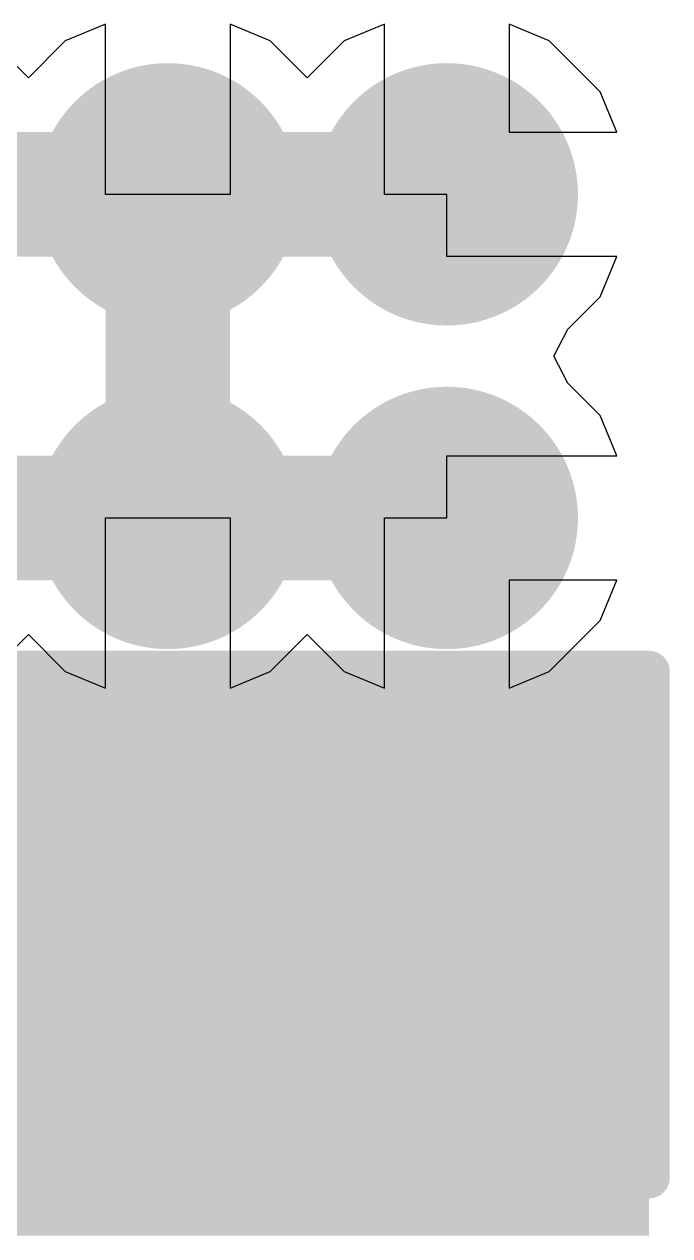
# Model space of a CAD drawing. Header units: inches. Extents: x -18 to 237, y -41 to 211.
# Drawn here: x 29.463 to 31.439, y 76.373 to 80.082 of the extents above; entities that cross this region are included whole.
import ezdxf

# ---------------------------------------------------------------- set-up
doc = ezdxf.new("R2010")
doc.units = ezdxf.units.IN
for name, color, linetype in [('Bottom Layer', 5, 'Continuous'), ('Bottom Solder', 6, 'Continuous'), ('Drill Drawing', 1, 'Continuous'), ('Top Layer', 1, 'Continuous'), ('Top Overlay', 2, 'Continuous'), ('Top Paste', 8, 'Continuous'), ('Top Solder', 216, 'Continuous'), ('Via Holes', 16, 'Continuous')]:
    doc.layers.add(name, color=color, linetype=linetype)

# ---------------------------------------------------------------- blocks, each defined once
blk = doc.blocks.new('C___1210_145')
at = {"layer": 'Top Layer'}
blk.add_hatch(color=1, dxfattribs=at).paths.add_polyline_path([(-2.032, 1.397), (-0.508, 1.397), (-0.508, -1.397), (-2.032, -1.397)])
at = {"layer": 'Top Paste'}
blk.add_hatch(color=8, dxfattribs=at).paths.add_polyline_path([(-2.032, 1.397), (-0.508, 1.397), (-0.508, -1.397), (-2.032, -1.397)])
at = {"layer": 'Top Solder'}
blk.add_hatch(color=216, dxfattribs=at).paths.add_polyline_path([(-2.1336, 1.4986), (-0.4064, 1.4986), (-0.4064, -1.4986), (-2.1336, -1.4986)])
at = {"layer": 'Top Overlay'}
for points in [[(-0.5842, 1.4986, 0.127, 0.127, 0), (-2.1336, 1.4986, 0.127, 0.127, 0)], [(-2.1336, -1.4986, 0.127, 0.127, 0), (-2.1336, 1.4986, 0.127, 0.127, 0)]]:
    blk.add_lwpolyline(points, format="xyseb", dxfattribs=at)
for points in [[(-2.16535, 1.4986, 0.0635, 0.0635, 1), (-2.10185, 1.4986, 0.0635, 0.0635, 1)], [(-2.16535, 1.4986, 0.0635, 0.0635, 1), (-2.10185, 1.4986, 0.0635, 0.0635, 1)], [(-0.61595, 1.4986, 0.0635, 0.0635, 1), (-0.55245, 1.4986, 0.0635, 0.0635, 1)]]:
    blk.add_lwpolyline(points, format="xyseb", close=True, dxfattribs=at)

msp = doc.modelspace()

# ---------------------------------------------------------------- hatches: boundary and pattern name
at = {"layer": 'Bottom Layer'}
h = msp.add_hatch(color=5, dxfattribs=at)
edge = h.paths.add_edge_path()
edge.add_arc((29.9026, 79.5609), 0.3, 0, 360)
h = msp.add_hatch(color=5, dxfattribs=at)
edge = h.paths.add_edge_path()
edge.add_arc((30.7566, 79.5609), 0.3, 0, 360)
h = msp.add_hatch(color=5, dxfattribs=at)
edge = h.paths.add_edge_path()
edge.add_arc((29.9026, 78.5703), 0.3, 0, 360)
h = msp.add_hatch(color=5, dxfattribs=at)
edge = h.paths.add_edge_path()
edge.add_arc((30.7566, 78.5703), 0.3, 0, 360)
at = {"layer": 'Bottom Solder'}
h = msp.add_hatch(color=6, dxfattribs=at)
edge = h.paths.add_edge_path()
edge.add_arc((29.9026, 79.5609), 0.4016, 0, 360)
h = msp.add_hatch(color=6, dxfattribs=at)
edge = h.paths.add_edge_path()
edge.add_arc((30.7566, 79.5609), 0.4016, 0, 360)
h = msp.add_hatch(color=6, dxfattribs=at)
edge = h.paths.add_edge_path()
edge.add_arc((29.9026, 78.5703), 0.4016, 0, 360)
h = msp.add_hatch(color=6, dxfattribs=at)
edge = h.paths.add_edge_path()
edge.add_arc((30.7566, 78.5703), 0.4016, 0, 360)
at = {"layer": 'Top Layer'}
h = msp.add_hatch(color=1, dxfattribs=at)
edge = h.paths.add_edge_path()
edge.add_arc((29.9026, 79.5609), 0.3, 0, 360)
h = msp.add_hatch(color=1, dxfattribs=at)
edge = h.paths.add_edge_path()
edge.add_arc((30.7566, 79.5609), 0.3, 0, 360)
h = msp.add_hatch(color=1, dxfattribs=at)
edge = h.paths.add_edge_path()
edge.add_arc((29.9026, 78.5703), 0.3, 0, 360)
h = msp.add_hatch(color=1, dxfattribs=at)
edge = h.paths.add_edge_path()
edge.add_arc((30.7566, 78.5703), 0.3, 0, 360)
at = {"layer": 'Top Solder'}
h = msp.add_hatch(color=216, dxfattribs=at)
edge = h.paths.add_edge_path()
edge.add_arc((29.9026, 79.5609), 0.4016, 0, 360)
h = msp.add_hatch(color=216, dxfattribs=at)
edge = h.paths.add_edge_path()
edge.add_arc((30.7566, 79.5609), 0.4016, 0, 360)
h = msp.add_hatch(color=216, dxfattribs=at)
edge = h.paths.add_edge_path()
edge.add_arc((29.9026, 78.5703), 0.4016, 0, 360)
h = msp.add_hatch(color=216, dxfattribs=at)
edge = h.paths.add_edge_path()
edge.add_arc((30.7566, 78.5703), 0.4016, 0, 360)
at = {"layer": 'Via Holes'}
h = msp.add_hatch(color=7, dxfattribs=at)
edge = h.paths.add_edge_path()
edge.add_arc((29.9026, 79.5609), 0.15, 0, 360)
h = msp.add_hatch(color=7, dxfattribs=at)
edge = h.paths.add_edge_path()
edge.add_arc((30.7566, 79.5609), 0.15, 0, 360)
h = msp.add_hatch(color=7, dxfattribs=at)
edge = h.paths.add_edge_path()
edge.add_arc((29.9026, 78.5703), 0.15, 0, 360)
h = msp.add_hatch(color=7, dxfattribs=at)
edge = h.paths.add_edge_path()
edge.add_arc((30.7566, 78.5703), 0.15, 0, 360)

# ---------------------------------------------------------------- linework, layer by layer
at = {"layer": 'Bottom Layer'}
for p, q in [((29.7121, 80.0816), (29.5888, 80.0305)), ((29.7121, 79.5609), (29.7121, 80.0816)), ((30.2164, 80.0305), (30.0931, 80.0816)), ((30.0931, 80.0816), (30.0931, 79.5609)), ((30.5661, 80.0816), (30.4428, 80.0305)), ((30.5661, 79.5609), (30.5661, 80.0816)), ((31.0704, 80.0305), (30.9471, 80.0816)), ((30.9471, 80.0816), (30.9471, 79.7514)), ((29.4756, 79.9174), (29.3624, 80.0305)), ((29.5888, 80.0305), (29.4756, 79.9174)), ((30.3296, 79.9174), (30.2164, 80.0305)), ((30.4428, 80.0305), (30.3296, 79.9174)), ((31.2263, 79.8747), (31.0704, 80.0305)), ((31.2773, 79.7514), (31.2263, 79.8747)), ((30.9471, 79.7514), (31.2773, 79.7514)), ((30.0931, 79.5609), (29.7121, 79.5609)), ((30.7566, 79.5609), (30.5661, 79.5609)), ((30.7566, 79.3704), (30.7566, 79.5609)), ((31.2773, 79.3704), (30.7566, 79.3704)), ((31.2263, 79.2471), (31.2773, 79.3704)), ((31.1277, 79.1486), (31.2263, 79.2471)), ((31.084, 79.0656), (31.1277, 79.1486)), ((31.1277, 78.9826), (31.084, 79.0656)), ((31.2263, 78.8841), (31.1277, 78.9826)), ((31.2773, 78.7608), (31.2263, 78.8841)), ((30.7566, 78.5703), (30.7566, 78.7608)), ((30.7566, 78.7608), (31.2773, 78.7608)), ((29.7121, 78.0495), (29.7121, 78.5703)), ((29.7121, 78.5703), (30.0931, 78.5703)), ((30.0931, 78.5703), (30.0931, 78.0495)), ((30.5661, 78.0495), (30.5661, 78.5703)), ((30.5661, 78.5703), (30.7566, 78.5703)), ((31.2773, 78.3798), (30.9471, 78.3798)), ((30.9471, 78.3798), (30.9471, 78.0495)), ((31.2263, 78.2565), (31.2773, 78.3798)), ((31.0704, 78.1006), (31.2263, 78.2565)), ((29.3624, 78.1006), (29.4756, 78.2138)), ((29.4756, 78.2138), (29.5888, 78.1006)), ((30.2164, 78.1006), (30.3296, 78.2138)), ((30.3296, 78.2138), (30.4428, 78.1006)), ((29.5888, 78.1006), (29.7121, 78.0495)), ((30.0931, 78.0495), (30.2164, 78.1006)), ((30.4428, 78.1006), (30.5661, 78.0495)), ((30.9471, 78.0495), (31.0704, 78.1006))]:
    msp.add_line(p, q, dxfattribs=at)
at = {"layer": 'Drill Drawing'}
for points in [[(29.7756, 79.6879, 0.0508, 0.0508, 0), (29.9026, 79.8149, 0.0508, 0.0508, 0)], [(29.9026, 79.8149, 0.0508, 0.0508, 0), (30.0296, 79.6879, 0.0508, 0.0508, 0)], [(30.6296, 79.6879, 0.0508, 0.0508, 0), (30.7566, 79.8149, 0.0508, 0.0508, 0)], [(30.7566, 79.8149, 0.0508, 0.0508, 0), (30.8836, 79.6879, 0.0508, 0.0508, 0)], [(29.8264, 79.6371, 0.0508, 0.0508, 0), (29.9026, 79.7133, 0.0508, 0.0508, 0)], [(29.9026, 79.7133, 0.0508, 0.0508, 0), (29.9788, 79.6371, 0.0508, 0.0508, 0)], [(30.6804, 79.6371, 0.0508, 0.0508, 0), (30.7566, 79.7133, 0.0508, 0.0508, 0)], [(30.7566, 79.7133, 0.0508, 0.0508, 0), (30.8328, 79.6371, 0.0508, 0.0508, 0)], [(29.6486, 79.6879, 0.0508, 0.0508, 0), (29.7756, 79.5609, 0.0508, 0.0508, 0)], [(29.6486, 79.6879, 0.0508, 0.0508, 0), (29.7756, 79.6879, 0.0508, 0.0508, 0)], [(30.0296, 79.6879, 0.0508, 0.0508, 0), (30.1566, 79.6879, 0.0508, 0.0508, 0)], [(30.0296, 79.5609, 0.0508, 0.0508, 0), (30.1566, 79.6879, 0.0508, 0.0508, 0)], [(30.5026, 79.6879, 0.0508, 0.0508, 0), (30.6296, 79.5609, 0.0508, 0.0508, 0)], [(30.5026, 79.6879, 0.0508, 0.0508, 0), (30.6296, 79.6879, 0.0508, 0.0508, 0)], [(30.8836, 79.6879, 0.0508, 0.0508, 0), (31.0106, 79.6879, 0.0508, 0.0508, 0)], [(30.8836, 79.5609, 0.0508, 0.0508, 0), (31.0106, 79.6879, 0.0508, 0.0508, 0)], [(29.7502, 79.6371, 0.0508, 0.0508, 0), (29.8264, 79.5609, 0.0508, 0.0508, 0)], [(29.7502, 79.6371, 0.0508, 0.0508, 0), (29.8264, 79.6371, 0.0508, 0.0508, 0)], [(29.9788, 79.6371, 0.0508, 0.0508, 0), (30.055, 79.6371, 0.0508, 0.0508, 0)], [(29.9788, 79.5609, 0.0508, 0.0508, 0), (30.055, 79.6371, 0.0508, 0.0508, 0)], [(30.6042, 79.6371, 0.0508, 0.0508, 0), (30.6804, 79.5609, 0.0508, 0.0508, 0)], [(30.6042, 79.6371, 0.0508, 0.0508, 0), (30.6804, 79.6371, 0.0508, 0.0508, 0)], [(30.8328, 79.6371, 0.0508, 0.0508, 0), (30.909, 79.6371, 0.0508, 0.0508, 0)], [(30.8328, 79.5609, 0.0508, 0.0508, 0), (30.909, 79.6371, 0.0508, 0.0508, 0)], [(29.6486, 79.4339, 0.0508, 0.0508, 0), (29.7756, 79.5609, 0.0508, 0.0508, 0)], [(29.7502, 79.4847, 0.0508, 0.0508, 0), (29.8264, 79.5609, 0.0508, 0.0508, 0)], [(29.9788, 79.5609, 0.0508, 0.0508, 0), (30.055, 79.4847, 0.0508, 0.0508, 0)], [(30.0296, 79.5609, 0.0508, 0.0508, 0), (30.1566, 79.4339, 0.0508, 0.0508, 0)], [(30.5026, 79.4339, 0.0508, 0.0508, 0), (30.6296, 79.5609, 0.0508, 0.0508, 0)], [(30.6042, 79.4847, 0.0508, 0.0508, 0), (30.6804, 79.5609, 0.0508, 0.0508, 0)], [(30.8328, 79.5609, 0.0508, 0.0508, 0), (30.909, 79.4847, 0.0508, 0.0508, 0)], [(30.8836, 79.5609, 0.0508, 0.0508, 0), (31.0106, 79.4339, 0.0508, 0.0508, 0)], [(29.7502, 79.4847, 0.0508, 0.0508, 0), (29.8264, 79.4847, 0.0508, 0.0508, 0)], [(29.8264, 79.4847, 0.0508, 0.0508, 0), (29.9026, 79.4085, 0.0508, 0.0508, 0)], [(29.9026, 79.4085, 0.0508, 0.0508, 0), (29.9788, 79.4847, 0.0508, 0.0508, 0)], [(29.9788, 79.4847, 0.0508, 0.0508, 0), (30.055, 79.4847, 0.0508, 0.0508, 0)], [(30.6042, 79.4847, 0.0508, 0.0508, 0), (30.6804, 79.4847, 0.0508, 0.0508, 0)], [(30.6804, 79.4847, 0.0508, 0.0508, 0), (30.7566, 79.4085, 0.0508, 0.0508, 0)], [(30.7566, 79.4085, 0.0508, 0.0508, 0), (30.8328, 79.4847, 0.0508, 0.0508, 0)], [(30.8328, 79.4847, 0.0508, 0.0508, 0), (30.909, 79.4847, 0.0508, 0.0508, 0)], [(29.6486, 79.4339, 0.0508, 0.0508, 0), (29.7756, 79.4339, 0.0508, 0.0508, 0)], [(29.7756, 79.4339, 0.0508, 0.0508, 0), (29.9026, 79.3069, 0.0508, 0.0508, 0)], [(29.9026, 79.3069, 0.0508, 0.0508, 0), (30.0296, 79.4339, 0.0508, 0.0508, 0)], [(30.0296, 79.4339, 0.0508, 0.0508, 0), (30.1566, 79.4339, 0.0508, 0.0508, 0)], [(30.5026, 79.4339, 0.0508, 0.0508, 0), (30.6296, 79.4339, 0.0508, 0.0508, 0)], [(30.6296, 79.4339, 0.0508, 0.0508, 0), (30.7566, 79.3069, 0.0508, 0.0508, 0)], [(30.7566, 79.3069, 0.0508, 0.0508, 0), (30.8836, 79.4339, 0.0508, 0.0508, 0)], [(30.8836, 79.4339, 0.0508, 0.0508, 0), (31.0106, 79.4339, 0.0508, 0.0508, 0)], [(29.7756, 78.6973, 0.0508, 0.0508, 0), (29.9026, 78.8243, 0.0508, 0.0508, 0)], [(29.9026, 78.8243, 0.0508, 0.0508, 0), (30.0296, 78.6973, 0.0508, 0.0508, 0)], [(30.6296, 78.6973, 0.0508, 0.0508, 0), (30.7566, 78.8243, 0.0508, 0.0508, 0)], [(30.7566, 78.8243, 0.0508, 0.0508, 0), (30.8836, 78.6973, 0.0508, 0.0508, 0)], [(29.8264, 78.6465, 0.0508, 0.0508, 0), (29.9026, 78.7227, 0.0508, 0.0508, 0)], [(29.9026, 78.7227, 0.0508, 0.0508, 0), (29.9788, 78.6465, 0.0508, 0.0508, 0)], [(30.6804, 78.6465, 0.0508, 0.0508, 0), (30.7566, 78.7227, 0.0508, 0.0508, 0)], [(30.7566, 78.7227, 0.0508, 0.0508, 0), (30.8328, 78.6465, 0.0508, 0.0508, 0)], [(29.6486, 78.6973, 0.0508, 0.0508, 0), (29.7756, 78.5703, 0.0508, 0.0508, 0)], [(29.6486, 78.6973, 0.0508, 0.0508, 0), (29.7756, 78.6973, 0.0508, 0.0508, 0)], [(30.0296, 78.6973, 0.0508, 0.0508, 0), (30.1566, 78.6973, 0.0508, 0.0508, 0)], [(30.0296, 78.5703, 0.0508, 0.0508, 0), (30.1566, 78.6973, 0.0508, 0.0508, 0)], [(30.5026, 78.6973, 0.0508, 0.0508, 0), (30.6296, 78.5703, 0.0508, 0.0508, 0)], [(30.5026, 78.6973, 0.0508, 0.0508, 0), (30.6296, 78.6973, 0.0508, 0.0508, 0)], [(30.8836, 78.6973, 0.0508, 0.0508, 0), (31.0106, 78.6973, 0.0508, 0.0508, 0)], [(30.8836, 78.5703, 0.0508, 0.0508, 0), (31.0106, 78.6973, 0.0508, 0.0508, 0)], [(29.7502, 78.6465, 0.0508, 0.0508, 0), (29.8264, 78.5703, 0.0508, 0.0508, 0)], [(29.7502, 78.6465, 0.0508, 0.0508, 0), (29.8264, 78.6465, 0.0508, 0.0508, 0)], [(29.9788, 78.6465, 0.0508, 0.0508, 0), (30.055, 78.6465, 0.0508, 0.0508, 0)], [(29.9788, 78.5703, 0.0508, 0.0508, 0), (30.055, 78.6465, 0.0508, 0.0508, 0)], [(30.6042, 78.6465, 0.0508, 0.0508, 0), (30.6804, 78.5703, 0.0508, 0.0508, 0)], [(30.6042, 78.6465, 0.0508, 0.0508, 0), (30.6804, 78.6465, 0.0508, 0.0508, 0)], [(30.8328, 78.6465, 0.0508, 0.0508, 0), (30.909, 78.6465, 0.0508, 0.0508, 0)], [(30.8328, 78.5703, 0.0508, 0.0508, 0), (30.909, 78.6465, 0.0508, 0.0508, 0)], [(29.6486, 78.4433, 0.0508, 0.0508, 0), (29.7756, 78.5703, 0.0508, 0.0508, 0)], [(29.7502, 78.4941, 0.0508, 0.0508, 0), (29.8264, 78.5703, 0.0508, 0.0508, 0)], [(29.9788, 78.5703, 0.0508, 0.0508, 0), (30.055, 78.4941, 0.0508, 0.0508, 0)], [(30.0296, 78.5703, 0.0508, 0.0508, 0), (30.1566, 78.4433, 0.0508, 0.0508, 0)], [(30.5026, 78.4433, 0.0508, 0.0508, 0), (30.6296, 78.5703, 0.0508, 0.0508, 0)], [(30.6042, 78.4941, 0.0508, 0.0508, 0), (30.6804, 78.5703, 0.0508, 0.0508, 0)], [(30.8328, 78.5703, 0.0508, 0.0508, 0), (30.909, 78.4941, 0.0508, 0.0508, 0)], [(30.8836, 78.5703, 0.0508, 0.0508, 0), (31.0106, 78.4433, 0.0508, 0.0508, 0)], [(29.7502, 78.4941, 0.0508, 0.0508, 0), (29.8264, 78.4941, 0.0508, 0.0508, 0)], [(29.8264, 78.4941, 0.0508, 0.0508, 0), (29.9026, 78.4179, 0.0508, 0.0508, 0)], [(29.9026, 78.4179, 0.0508, 0.0508, 0), (29.9788, 78.4941, 0.0508, 0.0508, 0)], [(29.9788, 78.4941, 0.0508, 0.0508, 0), (30.055, 78.4941, 0.0508, 0.0508, 0)], [(30.6042, 78.4941, 0.0508, 0.0508, 0), (30.6804, 78.4941, 0.0508, 0.0508, 0)], [(30.6804, 78.4941, 0.0508, 0.0508, 0), (30.7566, 78.4179, 0.0508, 0.0508, 0)], [(30.7566, 78.4179, 0.0508, 0.0508, 0), (30.8328, 78.4941, 0.0508, 0.0508, 0)], [(30.8328, 78.4941, 0.0508, 0.0508, 0), (30.909, 78.4941, 0.0508, 0.0508, 0)], [(29.6486, 78.4433, 0.0508, 0.0508, 0), (29.7756, 78.4433, 0.0508, 0.0508, 0)], [(29.7756, 78.4433, 0.0508, 0.0508, 0), (29.9026, 78.3163, 0.0508, 0.0508, 0)], [(29.9026, 78.3163, 0.0508, 0.0508, 0), (30.0296, 78.4433, 0.0508, 0.0508, 0)], [(30.0296, 78.4433, 0.0508, 0.0508, 0), (30.1566, 78.4433, 0.0508, 0.0508, 0)], [(30.5026, 78.4433, 0.0508, 0.0508, 0), (30.6296, 78.4433, 0.0508, 0.0508, 0)], [(30.6296, 78.4433, 0.0508, 0.0508, 0), (30.7566, 78.3163, 0.0508, 0.0508, 0)], [(30.7566, 78.3163, 0.0508, 0.0508, 0), (30.8836, 78.4433, 0.0508, 0.0508, 0)], [(30.8836, 78.4433, 0.0508, 0.0508, 0), (31.0106, 78.4433, 0.0508, 0.0508, 0)]]:
    msp.add_lwpolyline(points, format="xyseb", dxfattribs=at)
for points in [[(29.8899, 79.8149, 0.0254, 0.0254, 1), (29.9153, 79.8149, 0.0254, 0.0254, 1)], [(29.8899, 79.8149, 0.0254, 0.0254, 1), (29.9153, 79.8149, 0.0254, 0.0254, 1)], [(30.7439, 79.8149, 0.0254, 0.0254, 1), (30.7693, 79.8149, 0.0254, 0.0254, 1)], [(30.7439, 79.8149, 0.0254, 0.0254, 1), (30.7693, 79.8149, 0.0254, 0.0254, 1)], [(29.8899, 79.7133, 0.0254, 0.0254, 1), (29.9153, 79.7133, 0.0254, 0.0254, 1)], [(29.8899, 79.7133, 0.0254, 0.0254, 1), (29.9153, 79.7133, 0.0254, 0.0254, 1)], [(30.7439, 79.7133, 0.0254, 0.0254, 1), (30.7693, 79.7133, 0.0254, 0.0254, 1)], [(30.7439, 79.7133, 0.0254, 0.0254, 1), (30.7693, 79.7133, 0.0254, 0.0254, 1)], [(29.6359, 79.6879, 0.0254, 0.0254, 1), (29.6613, 79.6879, 0.0254, 0.0254, 1)], [(29.6359, 79.6879, 0.0254, 0.0254, 1), (29.6613, 79.6879, 0.0254, 0.0254, 1)], [(29.7629, 79.6879, 0.0254, 0.0254, 1), (29.7883, 79.6879, 0.0254, 0.0254, 1)], [(29.7629, 79.6879, 0.0254, 0.0254, 1), (29.7883, 79.6879, 0.0254, 0.0254, 1)], [(30.0169, 79.6879, 0.0254, 0.0254, 1), (30.0423, 79.6879, 0.0254, 0.0254, 1)], [(30.0169, 79.6879, 0.0254, 0.0254, 1), (30.0423, 79.6879, 0.0254, 0.0254, 1)], [(30.1439, 79.6879, 0.0254, 0.0254, 1), (30.1693, 79.6879, 0.0254, 0.0254, 1)], [(30.1439, 79.6879, 0.0254, 0.0254, 1), (30.1693, 79.6879, 0.0254, 0.0254, 1)], [(30.4899, 79.6879, 0.0254, 0.0254, 1), (30.5153, 79.6879, 0.0254, 0.0254, 1)], [(30.4899, 79.6879, 0.0254, 0.0254, 1), (30.5153, 79.6879, 0.0254, 0.0254, 1)], [(30.6169, 79.6879, 0.0254, 0.0254, 1), (30.6423, 79.6879, 0.0254, 0.0254, 1)], [(30.6169, 79.6879, 0.0254, 0.0254, 1), (30.6423, 79.6879, 0.0254, 0.0254, 1)], [(30.8709, 79.6879, 0.0254, 0.0254, 1), (30.8963, 79.6879, 0.0254, 0.0254, 1)], [(30.8709, 79.6879, 0.0254, 0.0254, 1), (30.8963, 79.6879, 0.0254, 0.0254, 1)], [(30.9979, 79.6879, 0.0254, 0.0254, 1), (31.0233, 79.6879, 0.0254, 0.0254, 1)], [(30.9979, 79.6879, 0.0254, 0.0254, 1), (31.0233, 79.6879, 0.0254, 0.0254, 1)], [(29.7375, 79.6371, 0.0254, 0.0254, 1), (29.7629, 79.6371, 0.0254, 0.0254, 1)], [(29.7375, 79.6371, 0.0254, 0.0254, 1), (29.7629, 79.6371, 0.0254, 0.0254, 1)], [(29.8137, 79.6371, 0.0254, 0.0254, 1), (29.8391, 79.6371, 0.0254, 0.0254, 1)], [(29.8137, 79.6371, 0.0254, 0.0254, 1), (29.8391, 79.6371, 0.0254, 0.0254, 1)], [(29.9661, 79.6371, 0.0254, 0.0254, 1), (29.9915, 79.6371, 0.0254, 0.0254, 1)], [(29.9661, 79.6371, 0.0254, 0.0254, 1), (29.9915, 79.6371, 0.0254, 0.0254, 1)], [(30.0423, 79.6371, 0.0254, 0.0254, 1), (30.0677, 79.6371, 0.0254, 0.0254, 1)], [(30.0423, 79.6371, 0.0254, 0.0254, 1), (30.0677, 79.6371, 0.0254, 0.0254, 1)], [(30.5915, 79.6371, 0.0254, 0.0254, 1), (30.6169, 79.6371, 0.0254, 0.0254, 1)], [(30.5915, 79.6371, 0.0254, 0.0254, 1), (30.6169, 79.6371, 0.0254, 0.0254, 1)], [(30.6677, 79.6371, 0.0254, 0.0254, 1), (30.6931, 79.6371, 0.0254, 0.0254, 1)], [(30.6677, 79.6371, 0.0254, 0.0254, 1), (30.6931, 79.6371, 0.0254, 0.0254, 1)], [(30.8201, 79.6371, 0.0254, 0.0254, 1), (30.8455, 79.6371, 0.0254, 0.0254, 1)], [(30.8201, 79.6371, 0.0254, 0.0254, 1), (30.8455, 79.6371, 0.0254, 0.0254, 1)], [(30.8963, 79.6371, 0.0254, 0.0254, 1), (30.9217, 79.6371, 0.0254, 0.0254, 1)], [(30.8963, 79.6371, 0.0254, 0.0254, 1), (30.9217, 79.6371, 0.0254, 0.0254, 1)], [(29.7629, 79.5609, 0.0254, 0.0254, 1), (29.7883, 79.5609, 0.0254, 0.0254, 1)], [(29.7629, 79.5609, 0.0254, 0.0254, 1), (29.7883, 79.5609, 0.0254, 0.0254, 1)], [(29.8137, 79.5609, 0.0254, 0.0254, 1), (29.8391, 79.5609, 0.0254, 0.0254, 1)], [(29.8137, 79.5609, 0.0254, 0.0254, 1), (29.8391, 79.5609, 0.0254, 0.0254, 1)], [(29.9661, 79.5609, 0.0254, 0.0254, 1), (29.9915, 79.5609, 0.0254, 0.0254, 1)], [(29.9661, 79.5609, 0.0254, 0.0254, 1), (29.9915, 79.5609, 0.0254, 0.0254, 1)], [(30.0169, 79.5609, 0.0254, 0.0254, 1), (30.0423, 79.5609, 0.0254, 0.0254, 1)], [(30.0169, 79.5609, 0.0254, 0.0254, 1), (30.0423, 79.5609, 0.0254, 0.0254, 1)], [(30.6169, 79.5609, 0.0254, 0.0254, 1), (30.6423, 79.5609, 0.0254, 0.0254, 1)], [(30.6169, 79.5609, 0.0254, 0.0254, 1), (30.6423, 79.5609, 0.0254, 0.0254, 1)], [(30.6677, 79.5609, 0.0254, 0.0254, 1), (30.6931, 79.5609, 0.0254, 0.0254, 1)], [(30.6677, 79.5609, 0.0254, 0.0254, 1), (30.6931, 79.5609, 0.0254, 0.0254, 1)], [(30.8201, 79.5609, 0.0254, 0.0254, 1), (30.8455, 79.5609, 0.0254, 0.0254, 1)], [(30.8201, 79.5609, 0.0254, 0.0254, 1), (30.8455, 79.5609, 0.0254, 0.0254, 1)], [(30.8709, 79.5609, 0.0254, 0.0254, 1), (30.8963, 79.5609, 0.0254, 0.0254, 1)], [(30.8709, 79.5609, 0.0254, 0.0254, 1), (30.8963, 79.5609, 0.0254, 0.0254, 1)], [(29.7375, 79.4847, 0.0254, 0.0254, 1), (29.7629, 79.4847, 0.0254, 0.0254, 1)], [(29.7375, 79.4847, 0.0254, 0.0254, 1), (29.7629, 79.4847, 0.0254, 0.0254, 1)], [(29.8137, 79.4847, 0.0254, 0.0254, 1), (29.8391, 79.4847, 0.0254, 0.0254, 1)], [(29.8137, 79.4847, 0.0254, 0.0254, 1), (29.8391, 79.4847, 0.0254, 0.0254, 1)], [(29.9661, 79.4847, 0.0254, 0.0254, 1), (29.9915, 79.4847, 0.0254, 0.0254, 1)], [(29.9661, 79.4847, 0.0254, 0.0254, 1), (29.9915, 79.4847, 0.0254, 0.0254, 1)], [(30.0423, 79.4847, 0.0254, 0.0254, 1), (30.0677, 79.4847, 0.0254, 0.0254, 1)], [(30.0423, 79.4847, 0.0254, 0.0254, 1), (30.0677, 79.4847, 0.0254, 0.0254, 1)], [(30.5915, 79.4847, 0.0254, 0.0254, 1), (30.6169, 79.4847, 0.0254, 0.0254, 1)], [(30.5915, 79.4847, 0.0254, 0.0254, 1), (30.6169, 79.4847, 0.0254, 0.0254, 1)], [(30.6677, 79.4847, 0.0254, 0.0254, 1), (30.6931, 79.4847, 0.0254, 0.0254, 1)], [(30.6677, 79.4847, 0.0254, 0.0254, 1), (30.6931, 79.4847, 0.0254, 0.0254, 1)], [(30.8201, 79.4847, 0.0254, 0.0254, 1), (30.8455, 79.4847, 0.0254, 0.0254, 1)], [(30.8201, 79.4847, 0.0254, 0.0254, 1), (30.8455, 79.4847, 0.0254, 0.0254, 1)], [(30.8963, 79.4847, 0.0254, 0.0254, 1), (30.9217, 79.4847, 0.0254, 0.0254, 1)], [(30.8963, 79.4847, 0.0254, 0.0254, 1), (30.9217, 79.4847, 0.0254, 0.0254, 1)], [(29.6359, 79.4339, 0.0254, 0.0254, 1), (29.6613, 79.4339, 0.0254, 0.0254, 1)], [(29.6359, 79.4339, 0.0254, 0.0254, 1), (29.6613, 79.4339, 0.0254, 0.0254, 1)], [(29.7629, 79.4339, 0.0254, 0.0254, 1), (29.7883, 79.4339, 0.0254, 0.0254, 1)], [(29.7629, 79.4339, 0.0254, 0.0254, 1), (29.7883, 79.4339, 0.0254, 0.0254, 1)], [(30.0169, 79.4339, 0.0254, 0.0254, 1), (30.0423, 79.4339, 0.0254, 0.0254, 1)], [(30.0169, 79.4339, 0.0254, 0.0254, 1), (30.0423, 79.4339, 0.0254, 0.0254, 1)], [(30.1439, 79.4339, 0.0254, 0.0254, 1), (30.1693, 79.4339, 0.0254, 0.0254, 1)], [(30.1439, 79.4339, 0.0254, 0.0254, 1), (30.1693, 79.4339, 0.0254, 0.0254, 1)], [(30.4899, 79.4339, 0.0254, 0.0254, 1), (30.5153, 79.4339, 0.0254, 0.0254, 1)], [(30.4899, 79.4339, 0.0254, 0.0254, 1), (30.5153, 79.4339, 0.0254, 0.0254, 1)], [(30.6169, 79.4339, 0.0254, 0.0254, 1), (30.6423, 79.4339, 0.0254, 0.0254, 1)], [(30.6169, 79.4339, 0.0254, 0.0254, 1), (30.6423, 79.4339, 0.0254, 0.0254, 1)], [(30.8709, 79.4339, 0.0254, 0.0254, 1), (30.8963, 79.4339, 0.0254, 0.0254, 1)], [(30.8709, 79.4339, 0.0254, 0.0254, 1), (30.8963, 79.4339, 0.0254, 0.0254, 1)], [(30.9979, 79.4339, 0.0254, 0.0254, 1), (31.0233, 79.4339, 0.0254, 0.0254, 1)], [(30.9979, 79.4339, 0.0254, 0.0254, 1), (31.0233, 79.4339, 0.0254, 0.0254, 1)], [(29.8899, 79.4085, 0.0254, 0.0254, 1), (29.9153, 79.4085, 0.0254, 0.0254, 1)], [(29.8899, 79.4085, 0.0254, 0.0254, 1), (29.9153, 79.4085, 0.0254, 0.0254, 1)], [(30.7439, 79.4085, 0.0254, 0.0254, 1), (30.7693, 79.4085, 0.0254, 0.0254, 1)], [(30.7439, 79.4085, 0.0254, 0.0254, 1), (30.7693, 79.4085, 0.0254, 0.0254, 1)], [(29.8899, 79.3069, 0.0254, 0.0254, 1), (29.9153, 79.3069, 0.0254, 0.0254, 1)], [(29.8899, 79.3069, 0.0254, 0.0254, 1), (29.9153, 79.3069, 0.0254, 0.0254, 1)], [(30.7439, 79.3069, 0.0254, 0.0254, 1), (30.7693, 79.3069, 0.0254, 0.0254, 1)], [(30.7439, 79.3069, 0.0254, 0.0254, 1), (30.7693, 79.3069, 0.0254, 0.0254, 1)], [(29.8899, 78.8243, 0.0254, 0.0254, 1), (29.9153, 78.8243, 0.0254, 0.0254, 1)], [(29.8899, 78.8243, 0.0254, 0.0254, 1), (29.9153, 78.8243, 0.0254, 0.0254, 1)], [(30.7439, 78.8243, 0.0254, 0.0254, 1), (30.7693, 78.8243, 0.0254, 0.0254, 1)], [(30.7439, 78.8243, 0.0254, 0.0254, 1), (30.7693, 78.8243, 0.0254, 0.0254, 1)], [(29.8899, 78.7227, 0.0254, 0.0254, 1), (29.9153, 78.7227, 0.0254, 0.0254, 1)], [(29.8899, 78.7227, 0.0254, 0.0254, 1), (29.9153, 78.7227, 0.0254, 0.0254, 1)], [(30.7439, 78.7227, 0.0254, 0.0254, 1), (30.7693, 78.7227, 0.0254, 0.0254, 1)], [(30.7439, 78.7227, 0.0254, 0.0254, 1), (30.7693, 78.7227, 0.0254, 0.0254, 1)], [(29.6359, 78.6973, 0.0254, 0.0254, 1), (29.6613, 78.6973, 0.0254, 0.0254, 1)], [(29.6359, 78.6973, 0.0254, 0.0254, 1), (29.6613, 78.6973, 0.0254, 0.0254, 1)], [(29.7629, 78.6973, 0.0254, 0.0254, 1), (29.7883, 78.6973, 0.0254, 0.0254, 1)], [(29.7629, 78.6973, 0.0254, 0.0254, 1), (29.7883, 78.6973, 0.0254, 0.0254, 1)], [(30.0169, 78.6973, 0.0254, 0.0254, 1), (30.0423, 78.6973, 0.0254, 0.0254, 1)], [(30.0169, 78.6973, 0.0254, 0.0254, 1), (30.0423, 78.6973, 0.0254, 0.0254, 1)], [(30.1439, 78.6973, 0.0254, 0.0254, 1), (30.1693, 78.6973, 0.0254, 0.0254, 1)], [(30.1439, 78.6973, 0.0254, 0.0254, 1), (30.1693, 78.6973, 0.0254, 0.0254, 1)], [(30.4899, 78.6973, 0.0254, 0.0254, 1), (30.5153, 78.6973, 0.0254, 0.0254, 1)], [(30.4899, 78.6973, 0.0254, 0.0254, 1), (30.5153, 78.6973, 0.0254, 0.0254, 1)], [(30.6169, 78.6973, 0.0254, 0.0254, 1), (30.6423, 78.6973, 0.0254, 0.0254, 1)], [(30.6169, 78.6973, 0.0254, 0.0254, 1), (30.6423, 78.6973, 0.0254, 0.0254, 1)], [(30.8709, 78.6973, 0.0254, 0.0254, 1), (30.8963, 78.6973, 0.0254, 0.0254, 1)], [(30.8709, 78.6973, 0.0254, 0.0254, 1), (30.8963, 78.6973, 0.0254, 0.0254, 1)], [(30.9979, 78.6973, 0.0254, 0.0254, 1), (31.0233, 78.6973, 0.0254, 0.0254, 1)], [(30.9979, 78.6973, 0.0254, 0.0254, 1), (31.0233, 78.6973, 0.0254, 0.0254, 1)], [(29.7375, 78.6465, 0.0254, 0.0254, 1), (29.7629, 78.6465, 0.0254, 0.0254, 1)], [(29.7375, 78.6465, 0.0254, 0.0254, 1), (29.7629, 78.6465, 0.0254, 0.0254, 1)], [(29.8137, 78.6465, 0.0254, 0.0254, 1), (29.8391, 78.6465, 0.0254, 0.0254, 1)], [(29.8137, 78.6465, 0.0254, 0.0254, 1), (29.8391, 78.6465, 0.0254, 0.0254, 1)], [(29.9661, 78.6465, 0.0254, 0.0254, 1), (29.9915, 78.6465, 0.0254, 0.0254, 1)], [(29.9661, 78.6465, 0.0254, 0.0254, 1), (29.9915, 78.6465, 0.0254, 0.0254, 1)], [(30.0423, 78.6465, 0.0254, 0.0254, 1), (30.0677, 78.6465, 0.0254, 0.0254, 1)], [(30.0423, 78.6465, 0.0254, 0.0254, 1), (30.0677, 78.6465, 0.0254, 0.0254, 1)], [(30.5915, 78.6465, 0.0254, 0.0254, 1), (30.6169, 78.6465, 0.0254, 0.0254, 1)], [(30.5915, 78.6465, 0.0254, 0.0254, 1), (30.6169, 78.6465, 0.0254, 0.0254, 1)], [(30.6677, 78.6465, 0.0254, 0.0254, 1), (30.6931, 78.6465, 0.0254, 0.0254, 1)], [(30.6677, 78.6465, 0.0254, 0.0254, 1), (30.6931, 78.6465, 0.0254, 0.0254, 1)], [(30.8201, 78.6465, 0.0254, 0.0254, 1), (30.8455, 78.6465, 0.0254, 0.0254, 1)], [(30.8201, 78.6465, 0.0254, 0.0254, 1), (30.8455, 78.6465, 0.0254, 0.0254, 1)], [(30.8963, 78.6465, 0.0254, 0.0254, 1), (30.9217, 78.6465, 0.0254, 0.0254, 1)], [(30.8963, 78.6465, 0.0254, 0.0254, 1), (30.9217, 78.6465, 0.0254, 0.0254, 1)], [(29.7629, 78.5703, 0.0254, 0.0254, 1), (29.7883, 78.5703, 0.0254, 0.0254, 1)], [(29.7629, 78.5703, 0.0254, 0.0254, 1), (29.7883, 78.5703, 0.0254, 0.0254, 1)], [(29.8137, 78.5703, 0.0254, 0.0254, 1), (29.8391, 78.5703, 0.0254, 0.0254, 1)], [(29.8137, 78.5703, 0.0254, 0.0254, 1), (29.8391, 78.5703, 0.0254, 0.0254, 1)], [(29.9661, 78.5703, 0.0254, 0.0254, 1), (29.9915, 78.5703, 0.0254, 0.0254, 1)], [(29.9661, 78.5703, 0.0254, 0.0254, 1), (29.9915, 78.5703, 0.0254, 0.0254, 1)], [(30.0169, 78.5703, 0.0254, 0.0254, 1), (30.0423, 78.5703, 0.0254, 0.0254, 1)], [(30.0169, 78.5703, 0.0254, 0.0254, 1), (30.0423, 78.5703, 0.0254, 0.0254, 1)], [(30.6169, 78.5703, 0.0254, 0.0254, 1), (30.6423, 78.5703, 0.0254, 0.0254, 1)], [(30.6169, 78.5703, 0.0254, 0.0254, 1), (30.6423, 78.5703, 0.0254, 0.0254, 1)], [(30.6677, 78.5703, 0.0254, 0.0254, 1), (30.6931, 78.5703, 0.0254, 0.0254, 1)], [(30.6677, 78.5703, 0.0254, 0.0254, 1), (30.6931, 78.5703, 0.0254, 0.0254, 1)], [(30.8201, 78.5703, 0.0254, 0.0254, 1), (30.8455, 78.5703, 0.0254, 0.0254, 1)], [(30.8201, 78.5703, 0.0254, 0.0254, 1), (30.8455, 78.5703, 0.0254, 0.0254, 1)], [(30.8709, 78.5703, 0.0254, 0.0254, 1), (30.8963, 78.5703, 0.0254, 0.0254, 1)], [(30.8709, 78.5703, 0.0254, 0.0254, 1), (30.8963, 78.5703, 0.0254, 0.0254, 1)], [(29.7375, 78.4941, 0.0254, 0.0254, 1), (29.7629, 78.4941, 0.0254, 0.0254, 1)], [(29.7375, 78.4941, 0.0254, 0.0254, 1), (29.7629, 78.4941, 0.0254, 0.0254, 1)], [(29.8137, 78.4941, 0.0254, 0.0254, 1), (29.8391, 78.4941, 0.0254, 0.0254, 1)], [(29.8137, 78.4941, 0.0254, 0.0254, 1), (29.8391, 78.4941, 0.0254, 0.0254, 1)], [(29.9661, 78.4941, 0.0254, 0.0254, 1), (29.9915, 78.4941, 0.0254, 0.0254, 1)], [(29.9661, 78.4941, 0.0254, 0.0254, 1), (29.9915, 78.4941, 0.0254, 0.0254, 1)], [(30.0423, 78.4941, 0.0254, 0.0254, 1), (30.0677, 78.4941, 0.0254, 0.0254, 1)], [(30.0423, 78.4941, 0.0254, 0.0254, 1), (30.0677, 78.4941, 0.0254, 0.0254, 1)], [(30.5915, 78.4941, 0.0254, 0.0254, 1), (30.6169, 78.4941, 0.0254, 0.0254, 1)], [(30.5915, 78.4941, 0.0254, 0.0254, 1), (30.6169, 78.4941, 0.0254, 0.0254, 1)], [(30.6677, 78.4941, 0.0254, 0.0254, 1), (30.6931, 78.4941, 0.0254, 0.0254, 1)], [(30.6677, 78.4941, 0.0254, 0.0254, 1), (30.6931, 78.4941, 0.0254, 0.0254, 1)], [(30.8201, 78.4941, 0.0254, 0.0254, 1), (30.8455, 78.4941, 0.0254, 0.0254, 1)], [(30.8201, 78.4941, 0.0254, 0.0254, 1), (30.8455, 78.4941, 0.0254, 0.0254, 1)], [(30.8963, 78.4941, 0.0254, 0.0254, 1), (30.9217, 78.4941, 0.0254, 0.0254, 1)], [(30.8963, 78.4941, 0.0254, 0.0254, 1), (30.9217, 78.4941, 0.0254, 0.0254, 1)], [(29.6359, 78.4433, 0.0254, 0.0254, 1), (29.6613, 78.4433, 0.0254, 0.0254, 1)], [(29.6359, 78.4433, 0.0254, 0.0254, 1), (29.6613, 78.4433, 0.0254, 0.0254, 1)], [(29.7629, 78.4433, 0.0254, 0.0254, 1), (29.7883, 78.4433, 0.0254, 0.0254, 1)], [(29.7629, 78.4433, 0.0254, 0.0254, 1), (29.7883, 78.4433, 0.0254, 0.0254, 1)], [(29.8899, 78.4179, 0.0254, 0.0254, 1), (29.9153, 78.4179, 0.0254, 0.0254, 1)], [(29.8899, 78.4179, 0.0254, 0.0254, 1), (29.9153, 78.4179, 0.0254, 0.0254, 1)], [(30.0169, 78.4433, 0.0254, 0.0254, 1), (30.0423, 78.4433, 0.0254, 0.0254, 1)], [(30.0169, 78.4433, 0.0254, 0.0254, 1), (30.0423, 78.4433, 0.0254, 0.0254, 1)], [(30.1439, 78.4433, 0.0254, 0.0254, 1), (30.1693, 78.4433, 0.0254, 0.0254, 1)], [(30.1439, 78.4433, 0.0254, 0.0254, 1), (30.1693, 78.4433, 0.0254, 0.0254, 1)], [(30.4899, 78.4433, 0.0254, 0.0254, 1), (30.5153, 78.4433, 0.0254, 0.0254, 1)], [(30.4899, 78.4433, 0.0254, 0.0254, 1), (30.5153, 78.4433, 0.0254, 0.0254, 1)], [(30.6169, 78.4433, 0.0254, 0.0254, 1), (30.6423, 78.4433, 0.0254, 0.0254, 1)], [(30.6169, 78.4433, 0.0254, 0.0254, 1), (30.6423, 78.4433, 0.0254, 0.0254, 1)], [(30.7439, 78.4179, 0.0254, 0.0254, 1), (30.7693, 78.4179, 0.0254, 0.0254, 1)], [(30.7439, 78.4179, 0.0254, 0.0254, 1), (30.7693, 78.4179, 0.0254, 0.0254, 1)], [(30.8709, 78.4433, 0.0254, 0.0254, 1), (30.8963, 78.4433, 0.0254, 0.0254, 1)], [(30.8709, 78.4433, 0.0254, 0.0254, 1), (30.8963, 78.4433, 0.0254, 0.0254, 1)], [(30.9979, 78.4433, 0.0254, 0.0254, 1), (31.0233, 78.4433, 0.0254, 0.0254, 1)], [(30.9979, 78.4433, 0.0254, 0.0254, 1), (31.0233, 78.4433, 0.0254, 0.0254, 1)], [(29.8899, 78.3163, 0.0254, 0.0254, 1), (29.9153, 78.3163, 0.0254, 0.0254, 1)], [(29.8899, 78.3163, 0.0254, 0.0254, 1), (29.9153, 78.3163, 0.0254, 0.0254, 1)], [(30.7439, 78.3163, 0.0254, 0.0254, 1), (30.7693, 78.3163, 0.0254, 0.0254, 1)], [(30.7439, 78.3163, 0.0254, 0.0254, 1), (30.7693, 78.3163, 0.0254, 0.0254, 1)]]:
    msp.add_lwpolyline(points, format="xyseb", close=True, dxfattribs=at)
at = {"layer": 'Top Layer'}
for p, q in [((29.7121, 80.0816), (29.5888, 80.0305)), ((29.7121, 79.5609), (29.7121, 80.0816)), ((30.2164, 80.0305), (30.0931, 80.0816)), ((30.0931, 80.0816), (30.0931, 79.5609)), ((30.5661, 80.0816), (30.4428, 80.0305)), ((30.5661, 79.5609), (30.5661, 80.0816)), ((31.0704, 80.0305), (30.9471, 80.0816)), ((30.9471, 80.0816), (30.9471, 79.7514)), ((29.4756, 79.9174), (29.3624, 80.0305)), ((29.5888, 80.0305), (29.4756, 79.9174)), ((30.3296, 79.9174), (30.2164, 80.0305)), ((30.4428, 80.0305), (30.3296, 79.9174)), ((31.2263, 79.8747), (31.0704, 80.0305)), ((31.2773, 79.7514), (31.2263, 79.8747)), ((30.9471, 79.7514), (31.2773, 79.7514)), ((30.0931, 79.5609), (29.7121, 79.5609)), ((30.7566, 79.5609), (30.5661, 79.5609)), ((30.7566, 79.3704), (30.7566, 79.5609)), ((31.2773, 79.3704), (30.7566, 79.3704)), ((31.2263, 79.2471), (31.2773, 79.3704)), ((31.1277, 79.1486), (31.2263, 79.2471)), ((31.084, 79.0656), (31.1277, 79.1486)), ((31.1277, 78.9826), (31.084, 79.0656)), ((31.2263, 78.8841), (31.1277, 78.9826)), ((31.2773, 78.7608), (31.2263, 78.8841)), ((30.7566, 78.5703), (30.7566, 78.7608)), ((30.7566, 78.7608), (31.2773, 78.7608)), ((29.7121, 78.0495), (29.7121, 78.5703)), ((29.7121, 78.5703), (30.0931, 78.5703)), ((30.0931, 78.5703), (30.0931, 78.0495)), ((30.5661, 78.0495), (30.5661, 78.5703)), ((30.5661, 78.5703), (30.7566, 78.5703)), ((31.2773, 78.3798), (30.9471, 78.3798)), ((30.9471, 78.3798), (30.9471, 78.0495)), ((31.2263, 78.2565), (31.2773, 78.3798)), ((31.0704, 78.1006), (31.2263, 78.2565)), ((29.3624, 78.1006), (29.4756, 78.2138)), ((29.4756, 78.2138), (29.5888, 78.1006)), ((30.2164, 78.1006), (30.3296, 78.2138)), ((30.3296, 78.2138), (30.4428, 78.1006)), ((29.5888, 78.1006), (29.7121, 78.0495)), ((30.0931, 78.0495), (30.2164, 78.1006)), ((30.4428, 78.1006), (30.5661, 78.0495)), ((30.9471, 78.0495), (31.0704, 78.1006))]:
    msp.add_line(p, q, dxfattribs=at)
for points in [[(29.0486, 79.5609, 0.381, 0.381, 0), (29.9026, 79.5609, 0.381, 0.381, 0)], [(29.9026, 78.5703, 0.381, 0.381, 0), (29.9026, 79.5609, 0.381, 0.381, 0)], [(29.9026, 79.5609, 0.381, 0.381, 0), (30.7566, 79.5609, 0.381, 0.381, 0)], [(29.0486, 78.5703, 0.381, 0.381, 0), (29.9026, 78.5703, 0.381, 0.381, 0)], [(29.9026, 78.5703, 0.381, 0.381, 0), (30.7566, 78.5703, 0.381, 0.381, 0)]]:
    msp.add_lwpolyline(points, format="xyseb", dxfattribs=at)
for points in [[(29.8074, 79.5609, 0.1905, 0.1905, 1), (29.9979, 79.5609, 0.1905, 0.1905, 1)], [(29.8074, 79.5609, 0.1905, 0.1905, 1), (29.9979, 79.5609, 0.1905, 0.1905, 1)], [(29.8074, 79.5609, 0.1905, 0.1905, 1), (29.9979, 79.5609, 0.1905, 0.1905, 1)], [(30.6614, 79.5609, 0.1905, 0.1905, 1), (30.8519, 79.5609, 0.1905, 0.1905, 1)], [(29.8074, 78.5703, 0.1905, 0.1905, 1), (29.9979, 78.5703, 0.1905, 0.1905, 1)], [(29.8074, 78.5703, 0.1905, 0.1905, 1), (29.9979, 78.5703, 0.1905, 0.1905, 1)], [(29.8074, 78.5703, 0.1905, 0.1905, 1), (29.9979, 78.5703, 0.1905, 0.1905, 1)], [(30.6614, 78.5703, 0.1905, 0.1905, 1), (30.8519, 78.5703, 0.1905, 0.1905, 1)]]:
    msp.add_lwpolyline(points, format="xyseb", close=True, dxfattribs=at)

# ---------------------------------------------------------------- block references
at = {"rotation": 270}
msp.add_blockref('C___1210_145', (29.8772, 75.9665), dxfattribs=at)

doc.saveas('drawing.dxf')
